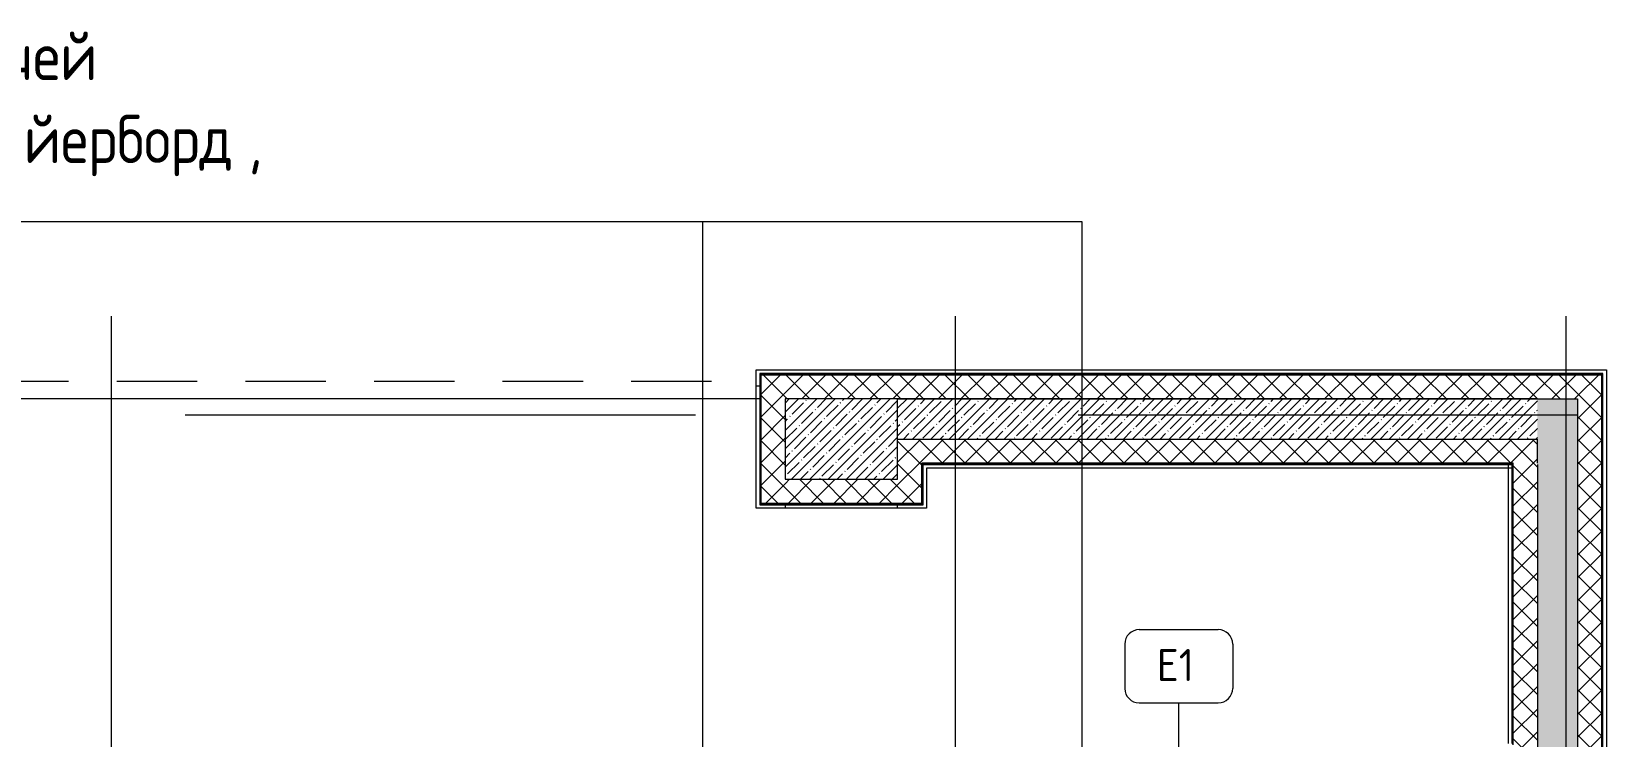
# Model space of a CAD drawing. Header units: millimetres. Extents: x -7229 to 196340, y -8553 to 29000.
# Drawn here: x 165678 to 175476, y 19301 to 23684 of the extents above; entities that cross this region are included whole.
import ezdxf

# ---------------------------------------------------------------- set-up
doc = ezdxf.new("R2010")
doc.units = ezdxf.units.MM
doc.linetypes.add('200_ШТРИХ__ш1_п0_6_', pattern=[800, 500, -300])
doc.linetypes.add('Осевая', pattern=[15875, 3175, -2381.25, 7937.5, -2381.25])
for name, color, linetype, lineweight in [('A-DETL-MBND-1', 7, '200_ШТРИХ__ш1_п0_6_', 9), ('A-WALL-1', 7, 'Continuous', 9), ('A-WALL-4', 7, 'Continuous', 13), ('G-ANNO-TEXT', 7, 'Continuous', 9), ('I-WALL-6', 7, 'Continuous', 9), ('S-COLS-2', 7, 'Continuous', 9), ('Марки для знаков', 7, 'Continuous', 9), ('Оси', 7, 'Continuous', 9), ('Оси-2', 7, 'Осевая', 9)]:
    doc.layers.add(name, color=color, linetype=linetype, lineweight=lineweight)
doc.layers.add('A-FLOR-3', color=7, linetype='Continuous', lineweight=9, true_color=0xaaaaaa)
doc.styles.add('GOST Common_1', font='GOST_Common.ttf', dxfattribs={"height": 200})
doc.styles.add('GOST Common_2', font='GOST_Common.ttf', dxfattribs={"width": 0.9, "height": 300})
pattern_1 = [(45, (50216.3, 0), (-70.71068, 70.71068), []), (135, (50216.3, 0), (-70.71068, -70.71068), [])]
pattern_2 = [(45, (50216.3, 0), (-57.024626, 57.024626), []), (45, (50273.33, 0), (-57.024626, 57.024626), [100.806, -20.161, 3.353, -16.808])]

# ---------------------------------------------------------------- blocks, each defined once
blk = doc.blocks.new('BSC_Колонна _Прямоугольная - 700х500-23282984-План монтажа зашивок 1 этажа в осях 23_1-33 лист 3')
at = {"layer": 'S-COLS-2'}
h = blk.add_hatch(dxfattribs=at)
h.set_pattern_fill('FP_176', color=256, style=0, pattern_type=2)
h.set_pattern_definition([(45, (-120500, -21150), (-57.024626, 57.024626), []), (45, (-120442.975, -21150), (-57.024626, 57.024626), [100.806, -20.161, 3.353, -16.808])])
h.paths.add_polyline_path([(-350, -250), (350, -250), (350, 250), (-350, 250)])
for p, q in [((350, 250), (-350, 250)), ((-350, 250), (-350, -250)), ((350, -250), (350, 250)), ((-350, -250), (350, -250))]:
    blk.add_line(p, q, dxfattribs=at)
blk = doc.blocks.new('Марка_Знаки - В прямоуг_Наименование краткое-30718135-План монтажа зашивок 1 этажа в осях 23_1-33 лист 3')
at = {"layer": 'Марки для знаков'}
for p, q in [((-2.455, 2.278), (2.455, 2.278)), ((-3.355, 1.378), (-3.355, -1.384)), ((3.355, 1.378), (3.355, -1.378)), ((-2.461, -2.278), (2.455, -2.278))]:
    blk.add_line(p, q, dxfattribs=at)
for centre, radius, start, end in [((-2.455, 1.378), 0.9, 90, 180), ((2.455, 1.378), 0.9, 0, 90), ((-2.461, -1.384), 0.893, 180, 270), ((2.455, -1.378), 0.9, 270, 0)]:
    blk.add_arc(centre, radius, start, end, dxfattribs=at)

msp = doc.modelspace()

# ---------------------------------------------------------------- hatches: boundary and pattern name
at = {"layer": 'A-WALL-1'}
h = msp.add_hatch(dxfattribs=at)
h.set_pattern_fill('FP_144', color=256, style=0, pattern_type=2)
h.set_pattern_definition(pattern_1)
h.paths.add_polyline_path([(175296.3, 21400), (175296.3, 21550), (170216.3, 21550), (170216.3, 21400), (175046.3, 21400)])
h = msp.add_hatch(dxfattribs=at)
h.set_pattern_fill('FP_144', color=256, style=0, pattern_type=2)
h.set_pattern_definition(pattern_1)
h.paths.add_polyline_path([(175446.3, -250), (175446.3, 7700), (175296.3, 7700), (175296.3, -250), (175406.3, -250)])
h.paths.add_polyline_path([(175296.3, 8900), (175446.3, 8900), (175446.3, 10820), (175296.3, 10820), (175296.3, 9354.3)])
h.paths.add_polyline_path([(175446.3, 13120), (175446.3, 13670), (175296.3, 13670), (175296.3, 13120), (175406.3, 13120)])
h.paths.add_polyline_path([(175446.3, 15220), (175446.3, 21550), (175296.3, 21550), (175296.3, 15220), (175406.3, 15220)])
h = msp.add_hatch(dxfattribs=at)
h.set_pattern_fill('FP_144', color=256, style=0, pattern_type=2)
h.set_pattern_definition(pattern_1)
h.paths.add_polyline_path([(170366.3, 20750), (170366.3, 21400), (170216.3, 21400), (170216.3, 20750)])
h = msp.add_hatch(dxfattribs=at)
h.set_pattern_fill('FP_144', color=256, style=0, pattern_type=2)
h.set_pattern_definition(pattern_1)
h.paths.add_polyline_path([(171216.3, 20750), (171216.3, 21150), (171066.3, 21150), (171066.3, 20750), (171087.9, 20750)])
h = msp.add_hatch(dxfattribs=at)
h.set_pattern_fill('FP_144', color=256, style=0, pattern_type=2)
h.set_pattern_definition(pattern_1)
h.paths.add_polyline_path([(171216.3, 21000), (175046.3, 21000), (175046.3, 21150), (171216.3, 21150), (171216.3, 21000)])
h = msp.add_hatch(dxfattribs=at)
h.set_pattern_fill('FP_144', color=256, style=0, pattern_type=2)
h.set_pattern_definition(pattern_1)
h.paths.add_polyline_path([(174896.3, 19100), (175046.3, 19100), (175046.3, 21000), (174896.3, 21000), (174896.3, 19250)])
h = msp.add_hatch(dxfattribs=at)
h.set_pattern_fill('FP_144', color=256, style=0, pattern_type=2)
h.set_pattern_definition(pattern_1)
h.paths.add_polyline_path([(170675.7, 20750), (171066.3, 20750), (171066.3, 20900), (170366.3, 20900), (170366.3, 20750)])
at = {"layer": 'I-WALL-6'}
h = msp.add_hatch(dxfattribs=at)
h.set_pattern_fill('FP_141', color=256, style=0, pattern_type=2)
h.set_pattern_definition(pattern_2)
h.paths.add_polyline_path([(174996.8, 21150), (175046.3, 21150), (175046.3, 21400), (171066.3, 21400), (171066.3, 21150), (174664.4, 21150)])
h = msp.add_hatch(dxfattribs=at)
h.set_pattern_fill('FP_141', color=256, style=0, pattern_type=2)
h.set_pattern_definition(pattern_2)
h.paths.add_polyline_path([(175096.3, 10600), (175296.3, 10600), (175296.3, 10820), (175046.3, 10820), (175046.3, 10600)])
h.paths.add_polyline_path([(175296.3, 13120), (175296.3, 13670), (175046.3, 13670), (175046.3, 13120)])
h.paths.add_polyline_path([(175155.8, 15220), (175296.3, 15220), (175296.3, 21400), (175046.3, 21400), (175046.3, 15220)])

# ---------------------------------------------------------------- linework, layer by layer
at = {"layer": 'A-DETL-MBND-1'}
for p, q in [((161408.9, 21510), (170186.3, 21510)), ((170186.3, 21400), (161488.5, 21400))]:
    msp.add_line(p, q, dxfattribs=at)
at = {"layer": 'A-FLOR-3'}
msp.add_line((170186.3, 21400), (161488.5, 21400), dxfattribs=at)
at = {"layer": 'A-WALL-1'}
for p, q in [((170186.3, 21580), (175476.3, 21580)), ((170186.3, 20720), (170186.3, 21580)), ((175454.3, 21558), (170208.3, 21558)), ((170208.3, 21558), (170208.3, 20742)), ((175454.3, 15220), (175454.3, 21558)), ((175476.3, 21580), (175476.3, 15105)), ((170208.3, 21479), (170186.3, 21479)), ((170208.3, 21400), (170186.3, 21400)), ((171066.3, 21400), (175296.3, 21400)), ((171224.3, 20992), (174888.3, 20992)), ((171224.3, 20742), (171224.3, 20992)), ((174888.3, 20970), (171246.3, 20970)), ((171246.3, 20970), (171246.3, 20720)), ((174866.3, 19258), (174866.3, 20992)), ((174888.3, 20992), (174888.3, 19258)), ((171246.3, 20720), (170186.3, 20720)), ((170208.3, 20742), (171224.3, 20742)), ((170366.3, 20742), (170366.3, 20720)), ((171066.3, 20720), (171066.3, 20742))]:
    msp.add_line(p, q, dxfattribs=at)
at = {"layer": 'A-WALL-4'}
for p, q in [((170213.3, 21553), (175449.3, 21553)), ((170213.3, 20747), (170213.3, 21553)), ((170216.3, 21550), (175446.3, 21550)), ((170216.3, 20750), (170216.3, 21550)), ((175446.3, 15220), (175446.3, 21550)), ((175449.3, 15220), (175449.3, 21553)), ((175296.3, 21400), (175296.3, 15220)), ((175046.3, 21000), (175046.3, 21150)), ((174896.3, 21000), (171216.3, 21000)), ((171216.3, 20750), (171216.3, 21000)), ((174893.3, 20997), (171219.3, 20997)), ((171219.3, 20747), (171219.3, 20997)), ((171224.3, 20997), (171224.3, 20992)), ((174893.3, 19253), (174893.3, 20997)), ((174896.3, 19250), (174896.3, 21000)), ((175046.3, 20992), (175046.3, 19100)), ((171219.3, 20747), (170213.3, 20747)), ((171216.3, 20750), (170216.3, 20750))]:
    msp.add_line(p, q, dxfattribs=at)
at = {"layer": 'G-ANNO-TEXT'}
for p, q in [((167313.6, 22500), (164664.3, 22500)), ((172214.9, 22500), (167313.6, 22500)), ((169853.6, 22500), (167313.6, 22500)), ((169853.6, 18629.6), (169853.6, 22500)), ((172214.9, 18553.2), (172214.9, 22500))]:
    msp.add_line(p, q, dxfattribs=at)
at = {"layer": 'I-WALL-6'}
for p, q in [((175046.3, 21400), (171066.3, 21400)), ((171066.3, 21150), (175046.3, 21150))]:
    msp.add_line(p, q, dxfattribs=at)
at = {"layer": 'Марки для знаков'}
msp.add_line((172815.3, 18409.2), (172815.3, 19510.5), dxfattribs=at)
at = {"layer": 'Оси'}
for p, q in [((166176.3, 19415.1), (166176.3, 21915.1)), ((171426.3, 19415.1), (171426.3, 21915.1)), ((175226.3, 19415.1), (175226.3, 21915.1)), ((172796.3, 21300), (175296.3, 21300))]:
    msp.add_line(p, q, dxfattribs=at)
at = {"layer": 'Оси-2'}
for p, q in [((134883.9, 21300), (172796.3, 21300)), ((166176.3, 593.7), (166176.3, 19415.1)), ((171426.3, 593.7), (171426.3, 19415.1)), ((175226.3, 593.7), (175226.3, 19415.1))]:
    msp.add_line(p, q, dxfattribs=at)

# ---------------------------------------------------------------- block references
at = {"layer": 'S-COLS-2'}
msp.add_blockref('BSC_Колонна _Прямоугольная - 700х500-23282984-План монтажа зашивок 1 этажа в осях 23_1-33 лист 3', (170716.3, 21150), dxfattribs=at)
at = {"layer": 'Марки для знаков', "xscale": 99.99999999999993, "yscale": 99.99999999999993, "zscale": 99.99999999999993}
msp.add_blockref('Марка_Знаки - В прямоуг_Наименование краткое-30718135-План монтажа зашивок 1 этажа в осях 23_1-33 лист 3', (172815.3, 19738.3), dxfattribs=at)

# ---------------------------------------------------------------- texts
at = {"layer": 'G-ANNO-TEXT', "char_height": 300, "attachment_point": 1, "style": 'GOST Common_2'}
for s, insert, width in [('негорючей', (164396.4, 23681.9), 2135.695), ('\\fGOST Common|b0|i0|c204|p34|;\\W.9; ', (166158.5, 23681.9), 115.443), ('Файерборд', (165194.1, 23165.9), 2222.278), (', ', (167027.7, 23165.9), 230.886)]:
    msp.add_mtext(s, dxfattribs=dict(at, insert=insert, width=width))
at = {"layer": 'Марки для знаков', "insert": (172678.3, 19845.3), "char_height": 200, "width": 296.624, "attachment_point": 1, "style": 'GOST Common_1'}
msp.add_mtext('E1', dxfattribs=at)

doc.saveas('drawing.dxf')
